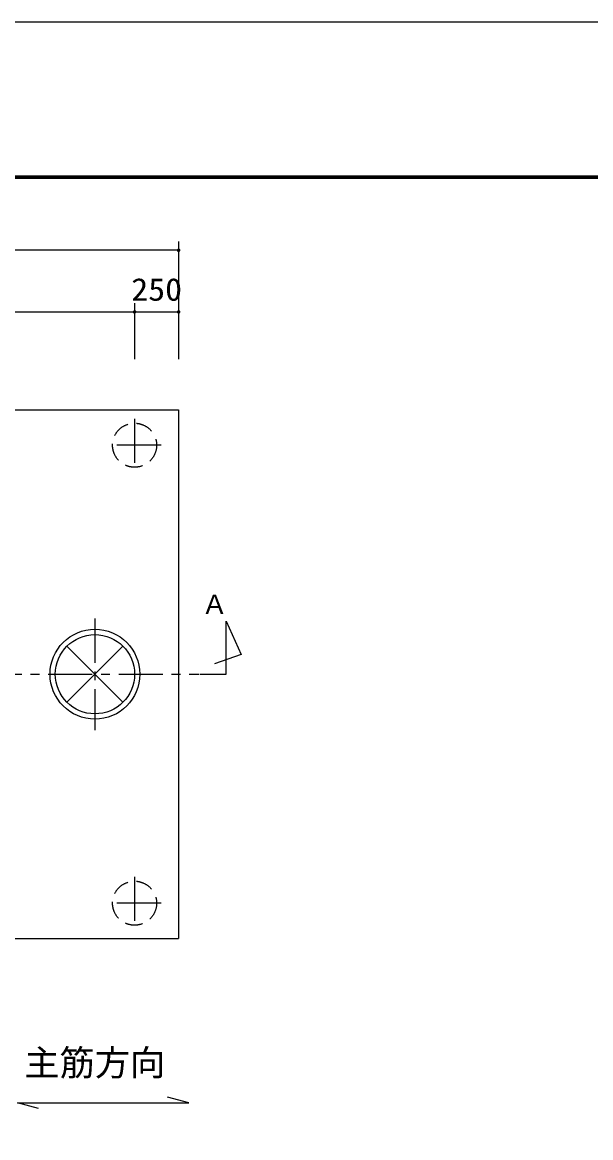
# Model space of a CAD drawing. Units: millimetres, scale not verified. Extents: x -14850 to 14850, y -10500 to 10500.
# Drawn here: x -6592 to -3366, y 4168 to 10500 of the extents above; entities that cross this region are included whole.
import ezdxf
from ezdxf.enums import TextEntityAlignment as Align

# ---------------------------------------------------------------- set-up
doc = ezdxf.new("R2010")
doc.units = ezdxf.units.MM
doc.header["$LTSCALE"] = 50
doc.linetypes.add('CHAIN1', pattern=[8, 5, -1, 1, -1])
doc.linetypes.add('DASHED2', pattern=[3, 2, -1])
for name, color, linetype, lineweight in [('0-0_製作', 5, 'Continuous', 25), ('0-1_空気管', 3, 'Continuous', 25), ('0-2_機器', 5, 'Continuous', 25), ('0-8_図面枠', 7, 'Continuous', 25), ('0-9_Axis_waku', 7, 'Continuous', 25)]:
    doc.layers.add(name, color=color, linetype=linetype, lineweight=lineweight)
doc.styles.add('ＭＳ ゴシック', font='')
doc.styles.get('ＭＳ ゴシック').set_extended_font_data('MS Gothic')

msp = doc.modelspace()

# ---------------------------------------------------------------- linework, layer by layer
at = {"layer": '0-0_製作', "color": 2}
for p, q in [((-5704.91, 9255.89), (-5704.91, 8855.89)), ((-5704.91, 9205.89), (-10704.91, 9205.89)), ((-5954.91, 8905.89), (-5954.91, 8588.26)), ((-5704.91, 8905.89), (-5704.91, 8588.26)), ((-8204.91, 8855.89), (-5954.91, 8855.89)), ((-5954.91, 8855.89), (-5704.91, 8855.89))]:
    msp.add_line(p, q, dxfattribs=at)
at = {"layer": '0-0_製作'}
for points in [[(-5704.91, 9205.89), (-5714.91, 9205.89), (-5714.89, 9206.52)], [(-5704.91, 9205.89), (-5714.83, 9204.64), (-5714.91, 9205.89)], [(-5704.91, 9205.89), (-5714.89, 9206.52), (-5714.74, 9207.77)], [(-5704.91, 9205.89), (-5714.6, 9203.41), (-5714.83, 9204.64)], [(-5704.91, 9205.89), (-5714.74, 9207.77), (-5714.42, 9208.99)], [(-5704.91, 9205.89), (-5714.21, 9202.21), (-5714.6, 9203.41)], [(-5704.91, 9205.89), (-5714.42, 9208.99), (-5713.96, 9210.15)], [(-5704.91, 9205.89), (-5713.68, 9201.08), (-5714.21, 9202.21)], [(-5704.91, 9215.89), (-5713.96, 9210.15), (-5713.36, 9211.25)], [(-5704.91, 9205.89), (-5713.96, 9210.15), (-5704.91, 9215.89)], [(-5704.91, 9205.89), (-5713, 9200.02), (-5713.68, 9201.08)], [(-5704.91, 9215.89), (-5713.36, 9211.25), (-5706.17, 9215.82)], [(-5706.17, 9215.82), (-5713.36, 9211.25), (-5712.62, 9212.27)], [(-5704.91, 9195.89), (-5713, 9200.02), (-5704.91, 9205.89)], [(-5704.91, 9195.89), (-5712.2, 9199.05), (-5713, 9200.02)], [(-5706.17, 9215.82), (-5712.62, 9212.27), (-5707.4, 9215.58)], [(-5707.4, 9215.58), (-5712.62, 9212.27), (-5711.76, 9213.18)], [(-5704.91, 9195.89), (-5711.29, 9198.19), (-5712.2, 9199.05)], [(-5707.4, 9215.58), (-5711.76, 9213.18), (-5708.6, 9215.19)], [(-5708.6, 9215.19), (-5711.76, 9213.18), (-5710.79, 9213.99)], [(-5704.91, 9195.89), (-5710.27, 9197.45), (-5711.29, 9198.19)], [(-5708.6, 9215.19), (-5710.79, 9213.99), (-5709.73, 9214.66)], [(-5704.91, 9195.89), (-5709.17, 9196.85), (-5710.27, 9197.45)], [(-5704.91, 9195.89), (-5708, 9196.38), (-5709.17, 9196.85)], [(-5704.91, 9195.89), (-5706.79, 9196.07), (-5708, 9196.38)], [(-5704.91, 9195.89), (-5705.54, 9195.91), (-5706.79, 9196.07)], [(-5704.29, 9215.88), (-5704.91, 9205.89), (-5704.91, 9215.89)], [(-5703.04, 9215.72), (-5704.91, 9205.89), (-5704.29, 9215.88)], [(-5701.82, 9215.41), (-5704.91, 9205.89), (-5703.04, 9215.72)], [(-5700.66, 9214.94), (-5704.91, 9205.89), (-5701.82, 9215.41)], [(-5699.56, 9214.34), (-5704.91, 9205.89), (-5700.66, 9214.94)], [(-5698.54, 9213.6), (-5704.91, 9205.89), (-5699.56, 9214.34)], [(-5697.62, 9212.74), (-5704.91, 9205.89), (-5698.54, 9213.6)], [(-5696.82, 9211.77), (-5704.91, 9205.89), (-5697.62, 9212.74)], [(-5696.15, 9210.71), (-5704.91, 9205.89), (-5696.82, 9211.77)], [(-5696.15, 9210.71), (-5694.91, 9205.89), (-5704.91, 9205.89)], [(-5694.91, 9205.89), (-5704.91, 9195.89), (-5704.91, 9205.89)], [(-5694.93, 9205.27), (-5704.91, 9195.89), (-5694.91, 9205.89)], [(-5695.09, 9204.02), (-5704.91, 9195.89), (-5694.93, 9205.27)], [(-5695.4, 9202.8), (-5704.91, 9195.89), (-5695.09, 9204.02)], [(-5695.87, 9201.64), (-5704.91, 9195.89), (-5695.4, 9202.8)], [(-5696.47, 9200.54), (-5704.91, 9195.89), (-5695.87, 9201.64)], [(-5696.47, 9200.54), (-5703.66, 9195.97), (-5704.91, 9195.89)], [(-5697.21, 9199.52), (-5703.66, 9195.97), (-5696.47, 9200.54)], [(-5697.21, 9199.52), (-5702.43, 9196.21), (-5703.66, 9195.97)], [(-5698.07, 9198.61), (-5702.43, 9196.21), (-5697.21, 9199.52)], [(-5698.07, 9198.61), (-5701.23, 9196.6), (-5702.43, 9196.21)], [(-5699.04, 9197.8), (-5701.23, 9196.6), (-5698.07, 9198.61)], [(-5699.04, 9197.8), (-5700.1, 9197.13), (-5701.23, 9196.6)], [(-5695.62, 9209.58), (-5694.91, 9205.89), (-5696.15, 9210.71)], [(-5695.23, 9208.38), (-5694.91, 9205.89), (-5695.62, 9209.58)], [(-5694.99, 9207.15), (-5694.91, 9205.89), (-5695.23, 9208.38)], [(-5954.91, 8865.89), (-5964.42, 8858.99), (-5963.96, 8860.15)], [(-5954.91, 8855.89), (-5964.42, 8858.99), (-5954.91, 8865.89)], [(-5954.91, 8865.89), (-5963.96, 8860.15), (-5956.17, 8865.82)], [(-5956.17, 8865.82), (-5963.96, 8860.15), (-5963.36, 8861.25)], [(-5956.17, 8865.82), (-5963.36, 8861.25), (-5957.4, 8865.58)], [(-5957.4, 8865.58), (-5963.36, 8861.25), (-5962.62, 8862.27)], [(-5957.4, 8865.58), (-5962.62, 8862.27), (-5958.59, 8865.19)], [(-5958.59, 8865.19), (-5962.62, 8862.27), (-5961.76, 8863.18)], [(-5958.59, 8865.19), (-5961.76, 8863.18), (-5959.73, 8864.66)], [(-5954.29, 8865.88), (-5954.91, 8855.89), (-5954.91, 8865.89)], [(-5953.04, 8865.72), (-5954.91, 8855.89), (-5954.29, 8865.88)], [(-5951.82, 8865.41), (-5954.91, 8855.89), (-5953.04, 8865.72)], [(-5950.66, 8864.94), (-5954.91, 8855.89), (-5951.82, 8865.41)], [(-5949.56, 8864.34), (-5954.91, 8855.89), (-5950.66, 8864.94)], [(-5704.91, 8865.89), (-5714.42, 8858.99), (-5713.96, 8860.15)], [(-5704.91, 8855.89), (-5714.42, 8858.99), (-5704.91, 8865.89)], [(-5704.91, 8865.89), (-5713.96, 8860.15), (-5706.17, 8865.82)], [(-5706.17, 8865.82), (-5713.96, 8860.15), (-5713.36, 8861.25)], [(-5706.17, 8865.82), (-5713.36, 8861.25), (-5707.4, 8865.58)], [(-5707.4, 8865.58), (-5713.36, 8861.25), (-5712.62, 8862.27)], [(-5707.4, 8865.58), (-5712.62, 8862.27), (-5708.6, 8865.19)], [(-5708.6, 8865.19), (-5712.62, 8862.27), (-5711.76, 8863.18)], [(-5708.6, 8865.19), (-5711.76, 8863.18), (-5709.73, 8864.66)], [(-5704.29, 8865.88), (-5704.91, 8855.89), (-5704.91, 8865.89)], [(-5703.04, 8865.72), (-5704.91, 8855.89), (-5704.29, 8865.88)], [(-5701.82, 8865.41), (-5704.91, 8855.89), (-5703.04, 8865.72)], [(-5700.66, 8864.94), (-5704.91, 8855.89), (-5701.82, 8865.41)], [(-5699.56, 8864.34), (-5704.91, 8855.89), (-5700.66, 8864.94)], [(-5954.91, 8855.89), (-5964.91, 8855.89), (-5964.89, 8856.52)], [(-5954.91, 8855.89), (-5964.83, 8854.64), (-5964.91, 8855.89)], [(-5954.91, 8855.89), (-5964.89, 8856.52), (-5964.74, 8857.77)], [(-5954.91, 8855.89), (-5964.6, 8853.41), (-5964.83, 8854.64)], [(-5954.91, 8855.89), (-5964.74, 8857.77), (-5964.42, 8858.99)], [(-5954.91, 8855.89), (-5964.21, 8852.21), (-5964.6, 8853.41)], [(-5954.91, 8855.89), (-5963.68, 8851.08), (-5964.21, 8852.21)], [(-5954.91, 8855.89), (-5963, 8850.02), (-5963.68, 8851.08)], [(-5954.91, 8845.89), (-5963, 8850.02), (-5954.91, 8855.89)], [(-5954.91, 8845.89), (-5962.2, 8849.05), (-5963, 8850.02)], [(-5954.91, 8845.89), (-5961.29, 8848.19), (-5962.2, 8849.05)], [(-5959.73, 8864.66), (-5961.76, 8863.18), (-5960.79, 8863.99)], [(-5954.91, 8845.89), (-5960.27, 8847.45), (-5961.29, 8848.19)], [(-5954.91, 8845.89), (-5959.17, 8846.85), (-5960.27, 8847.45)], [(-5954.91, 8845.89), (-5958, 8846.38), (-5959.17, 8846.85)], [(-5954.91, 8845.89), (-5956.79, 8846.07), (-5958, 8846.38)], [(-5954.91, 8845.89), (-5955.54, 8845.91), (-5956.79, 8846.07)], [(-5948.54, 8863.6), (-5954.91, 8855.89), (-5949.56, 8864.34)], [(-5947.62, 8862.74), (-5954.91, 8855.89), (-5948.54, 8863.6)], [(-5946.82, 8861.77), (-5954.91, 8855.89), (-5947.62, 8862.74)], [(-5946.15, 8860.71), (-5954.91, 8855.89), (-5946.82, 8861.77)], [(-5946.15, 8860.71), (-5944.91, 8855.89), (-5954.91, 8855.89)], [(-5944.91, 8855.89), (-5954.91, 8845.89), (-5954.91, 8855.89)], [(-5944.93, 8855.27), (-5954.91, 8845.89), (-5944.91, 8855.89)], [(-5945.09, 8854.02), (-5954.91, 8845.89), (-5944.93, 8855.27)], [(-5945.4, 8852.8), (-5954.91, 8845.89), (-5945.09, 8854.02)], [(-5945.87, 8851.64), (-5954.91, 8845.89), (-5945.4, 8852.8)], [(-5945.87, 8851.64), (-5953.66, 8845.97), (-5954.91, 8845.89)], [(-5946.47, 8850.54), (-5953.66, 8845.97), (-5945.87, 8851.64)], [(-5946.47, 8850.54), (-5952.43, 8846.21), (-5953.66, 8845.97)], [(-5947.21, 8849.52), (-5952.43, 8846.21), (-5946.47, 8850.54)], [(-5947.21, 8849.52), (-5951.23, 8846.6), (-5952.43, 8846.21)], [(-5948.07, 8848.61), (-5951.23, 8846.6), (-5947.21, 8849.52)], [(-5948.07, 8848.61), (-5950.1, 8847.13), (-5951.23, 8846.6)], [(-5949.04, 8847.8), (-5950.1, 8847.13), (-5948.07, 8848.61)], [(-5945.62, 8859.58), (-5944.91, 8855.89), (-5946.15, 8860.71)], [(-5945.23, 8858.38), (-5944.91, 8855.89), (-5945.62, 8859.58)], [(-5944.99, 8857.15), (-5944.91, 8855.89), (-5945.23, 8858.38)], [(-5704.91, 8855.89), (-5714.91, 8855.89), (-5714.89, 8856.52)], [(-5704.91, 8855.89), (-5714.83, 8854.64), (-5714.91, 8855.89)], [(-5704.91, 8855.89), (-5714.89, 8856.52), (-5714.74, 8857.77)], [(-5704.91, 8855.89), (-5714.6, 8853.41), (-5714.83, 8854.64)], [(-5704.91, 8855.89), (-5714.74, 8857.77), (-5714.42, 8858.99)], [(-5704.91, 8855.89), (-5714.21, 8852.21), (-5714.6, 8853.41)], [(-5704.91, 8855.89), (-5713.68, 8851.08), (-5714.21, 8852.21)], [(-5704.91, 8855.89), (-5713, 8850.02), (-5713.68, 8851.08)], [(-5704.91, 8845.89), (-5713, 8850.02), (-5704.91, 8855.89)], [(-5704.91, 8845.89), (-5712.2, 8849.05), (-5713, 8850.02)], [(-5704.91, 8845.89), (-5711.29, 8848.19), (-5712.2, 8849.05)], [(-5709.73, 8864.66), (-5711.76, 8863.18), (-5710.79, 8863.99)], [(-5704.91, 8845.89), (-5710.27, 8847.45), (-5711.29, 8848.19)], [(-5704.91, 8845.89), (-5709.17, 8846.85), (-5710.27, 8847.45)], [(-5704.91, 8845.89), (-5708, 8846.38), (-5709.17, 8846.85)], [(-5704.91, 8845.89), (-5706.79, 8846.07), (-5708, 8846.38)], [(-5704.91, 8845.89), (-5705.54, 8845.91), (-5706.79, 8846.07)], [(-5698.54, 8863.6), (-5704.91, 8855.89), (-5699.56, 8864.34)], [(-5697.62, 8862.74), (-5704.91, 8855.89), (-5698.54, 8863.6)], [(-5696.82, 8861.77), (-5704.91, 8855.89), (-5697.62, 8862.74)], [(-5696.15, 8860.71), (-5704.91, 8855.89), (-5696.82, 8861.77)], [(-5696.15, 8860.71), (-5694.91, 8855.89), (-5704.91, 8855.89)], [(-5694.91, 8855.89), (-5704.91, 8845.89), (-5704.91, 8855.89)], [(-5694.93, 8855.27), (-5704.91, 8845.89), (-5694.91, 8855.89)], [(-5695.09, 8854.02), (-5704.91, 8845.89), (-5694.93, 8855.27)], [(-5695.4, 8852.8), (-5704.91, 8845.89), (-5695.09, 8854.02)], [(-5695.87, 8851.64), (-5704.91, 8845.89), (-5695.4, 8852.8)], [(-5695.87, 8851.64), (-5703.66, 8845.97), (-5704.91, 8845.89)], [(-5696.47, 8850.54), (-5703.66, 8845.97), (-5695.87, 8851.64)], [(-5696.47, 8850.54), (-5702.43, 8846.21), (-5703.66, 8845.97)], [(-5697.21, 8849.52), (-5702.43, 8846.21), (-5696.47, 8850.54)], [(-5697.21, 8849.52), (-5701.23, 8846.6), (-5702.43, 8846.21)], [(-5698.07, 8848.61), (-5701.23, 8846.6), (-5697.21, 8849.52)], [(-5698.07, 8848.61), (-5700.1, 8847.13), (-5701.23, 8846.6)], [(-5699.04, 8847.8), (-5700.1, 8847.13), (-5698.07, 8848.61)], [(-5695.62, 8859.58), (-5694.91, 8855.89), (-5696.15, 8860.71)], [(-5695.23, 8858.38), (-5694.91, 8855.89), (-5695.62, 8859.58)], [(-5694.99, 8857.15), (-5694.91, 8855.89), (-5695.23, 8858.38)]]:
    msp.add_solid(points, dxfattribs=at)
at = {"layer": '0-1_空気管', "color": 2}
for p, q in [((-10704.91, 8299.14), (-5704.91, 8299.14)), ((-5704.91, 8299.14), (-5704.91, 5299.14))]:
    msp.add_line(p, q, dxfattribs=at)
at = {"layer": '0-1_空気管', "color": 2, "linetype": 'CHAIN1'}
for p, q in [((-5954.91, 8249.14), (-5954.91, 7949.14)), ((-5804.91, 8099.14), (-6104.91, 8099.14)), ((-5954.91, 5649.14), (-5954.91, 5349.14)), ((-5804.91, 5499.14), (-6104.91, 5499.14))]:
    msp.add_line(p, q, dxfattribs=at)
at = {"layer": '0-1_空気管', "linetype": 'CHAIN1'}
for p, q in [((-6179.91, 7114.51), (-6179.91, 6481.43)), ((-10844.78, 6799.14), (-5589.03, 6799.14))]:
    msp.add_line(p, q, dxfattribs=at)
at = {"layer": '0-1_空気管'}
for p, q in [((-6339.01, 6958.24), (-6020.81, 6640.04)), ((-6339.01, 6640.04), (-6020.81, 6958.24))]:
    msp.add_line(p, q, dxfattribs=at)
at = {"layer": '0-1_空気管', "color": 2}
msp.add_lwpolyline([(-10704.91, 8299.14), (-10704.91, 5299.14), (-5704.91, 5299.14)], dxfattribs=at)
at = {"layer": '0-1_空気管'}
msp.add_lwpolyline([(-6499.31, 4333.98), (-6620.05, 4366.34), (-5647.51, 4366.34), (-5768.26, 4398.69)], dxfattribs=at)
at = {"layer": '0-1_空気管', "color": 2, "linetype": 'DASHED2'}
for centre in [(-5954.91, 8099.14), (-5954.91, 5499.14)]:
    msp.add_circle(centre, 125, dxfattribs=at)
at = {"layer": '0-1_空気管'}
for radius in [255, 225]:
    msp.add_circle((-6179.91, 6799.14), radius, dxfattribs=at)
at = {"layer": '0-2_機器', "color": 3}
msp.add_lwpolyline([(-5581.99, 6799.14), (-5435.63, 6799.14), (-5435.63, 7100.64), (-5349.12, 6910.31), (-5500.51, 6858.4)], dxfattribs=at)
at = {"layer": '0-8_図面枠'}
msp.add_lwpolyline([(-14850, -10500), (14850, -10500), (14850, 10500), (-14850, 10500)], close=True, dxfattribs=at)
at = {"layer": '0-9_Axis_waku'}
for p, q in [((-12964, 9629), (14014, 9629)), ((-12963, 9628), (14013, 9628)), ((-12962, 9627), (14012, 9627)), ((-12961, 9626), (14011, 9626)), ((-12960, 9625), (14010, 9625)), ((-12959, 9624), (14009, 9624)), ((-12958, 9623), (14008, 9623)), ((-12957, 9622), (14007, 9622)), ((-12956, 9621), (14006, 9621)), ((-12955, 9620), (14005, 9620)), ((-12954, 9619), (14004, 9619)), ((-12953, 9618), (14003, 9618)), ((-12952, 9617), (14002, 9617)), ((-12951, 9616), (14001, 9616)), ((-12950, 9615), (14000, 9615))]:
    msp.add_line(p, q, dxfattribs=at)

# ---------------------------------------------------------------- texts
at = {"layer": '0-0_製作', "color": 4, "style": 'ＭＳ ゴシック', "width": 1.1}
msp.add_text('250', height=128.4, dxfattribs=at).set_placement((-5973.66, 8880.89), align=Align.BOTTOM_LEFT)
at = {"layer": '0-1_空気管', "color": 4, "style": 'ＭＳ ゴシック'}
msp.add_text('主筋方向', height=146.6, dxfattribs=at).set_placement((-6580.75, 4476.37), align=Align.BOTTOM_LEFT)
at = {"layer": '0-2_機器', "color": 4, "style": 'ＭＳ ゴシック'}
msp.add_text('Ａ', height=110, dxfattribs=at).set_placement((-5575.59, 7108.03), align=Align.BOTTOM_LEFT)

doc.saveas('drawing.dxf')
